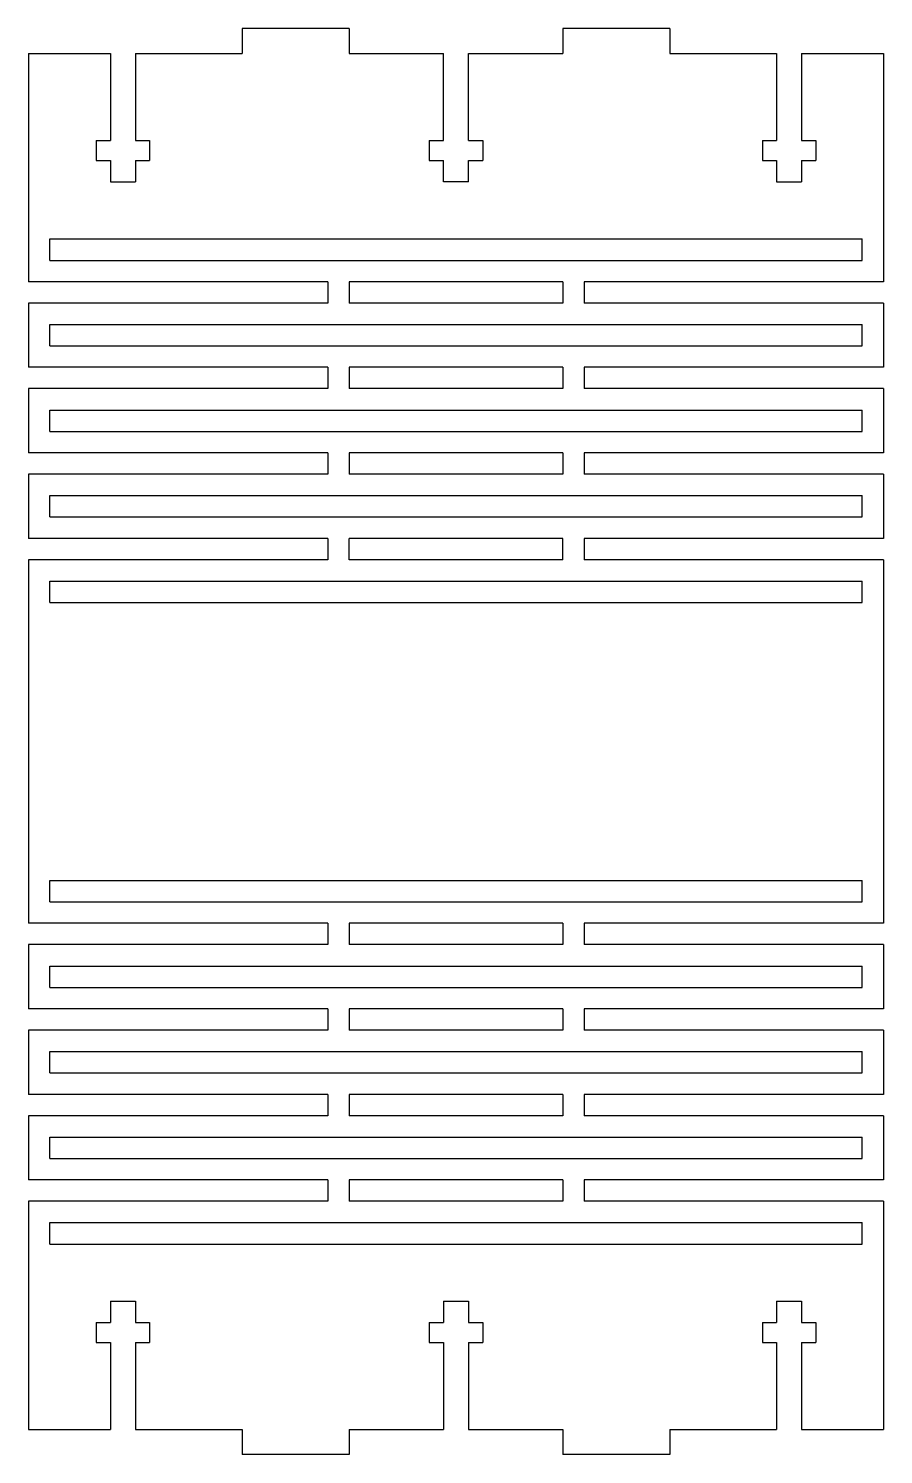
# Model space of a CAD drawing. Extents: x -2 to 2, y -3.33 to 3.33.
import ezdxf

# ---------------------------------------------------------------- set-up
doc = ezdxf.new("R2010")
doc.units = 0
doc.header["$MEASUREMENT"] = 0
doc.layers.add('MODELSKETCH_VISIBLE', color=7, linetype='CONTINUOUS')

msp = doc.modelspace()

# ---------------------------------------------------------------- linework, layer by layer
at = {"layer": 'MODELSKETCH_VISIBLE'}
for p, q in [((-0.5, 3.334), (-1, 3.334)), ((-1, 3.334), (-1, 3.217)), ((-0.5, 3.334), (-0.5, 3.217)), ((1, 3.334), (0.5, 3.334)), ((0.5, 3.334), (0.5, 3.217)), ((1, 3.334), (1, 3.217)), ((-2, 3.217), (-1.617, 3.217)), ((-2, 3.217), (-2, 2.15)), ((-1.617, 3.217), (-1.617, 2.811)), ((-1.5, 3.217), (-1, 3.217)), ((-1.5, 3.217), (-1.5, 2.811)), ((-0.5, 3.217), (-0.0585, 3.217)), ((-0.0585, 2.811), (-0.0585, 3.217)), ((0.0585, 3.217), (0.5, 3.217)), ((0.0585, 2.811), (0.0585, 3.217)), ((1, 3.217), (1.5, 3.217)), ((1.5, 3.217), (1.5, 2.811)), ((1.617, 3.217), (2, 3.217)), ((1.617, 3.217), (1.617, 2.811)), ((2, 3.217), (2, 2.15)), ((-1.6835, 2.811), (-1.6835, 2.717)), ((-1.6835, 2.811), (-1.617, 2.811)), ((-1.5, 2.811), (-1.4335, 2.811)), ((-1.4335, 2.811), (-1.4335, 2.717)), ((-0.125, 2.811), (-0.125, 2.717)), ((-0.125, 2.811), (-0.0585, 2.811)), ((0.0585, 2.811), (0.125, 2.811)), ((0.125, 2.811), (0.125, 2.717)), ((1.4335, 2.811), (1.4335, 2.717)), ((1.4335, 2.811), (1.5, 2.811)), ((1.617, 2.811), (1.6835, 2.811)), ((1.6835, 2.811), (1.6835, 2.717)), ((-1.6835, 2.717), (-1.617, 2.717)), ((-1.617, 2.717), (-1.617, 2.617)), ((-1.5, 2.717), (-1.4335, 2.717)), ((-1.5, 2.717), (-1.5, 2.617)), ((-0.125, 2.717), (-0.0585, 2.717)), ((-0.0585, 2.617), (-0.0585, 2.717)), ((0.0585, 2.717), (0.125, 2.717)), ((0.0585, 2.617), (0.0585, 2.717)), ((1.4335, 2.717), (1.5, 2.717)), ((1.5, 2.717), (1.5, 2.617)), ((1.617, 2.717), (1.6835, 2.717)), ((1.617, 2.717), (1.617, 2.617)), ((-1.617, 2.617), (-1.5, 2.617)), ((0.0585, 2.617), (-0.0585, 2.617)), ((1.5, 2.617), (1.617, 2.617)), ((-1.9, 2.25), (-1.9, 2.35)), ((-1.9, 2.35), (1.9, 2.35)), ((1.9, 2.25), (1.9, 2.35)), ((-1.9, 2.25), (1.9, 2.25)), ((-0.6, 2.15), (-2, 2.15)), ((-0.6, 2.15), (-0.6, 2.05)), ((0.5, 2.15), (-0.5, 2.15)), ((-0.5, 2.15), (-0.5, 2.05)), ((0.5, 2.15), (0.5, 2.05)), ((0.6, 2.15), (0.6, 2.05)), ((2, 2.15), (0.6, 2.15)), ((-0.6, 2.05), (-2, 2.05)), ((-2, 2.05), (-2, 1.75)), ((0.5, 2.05), (-0.5, 2.05)), ((2, 2.05), (0.6, 2.05)), ((2, 2.05), (2, 1.75)), ((-1.9, 1.85), (-1.9, 1.95)), ((-1.9, 1.95), (1.9, 1.95)), ((1.9, 1.85), (1.9, 1.95)), ((-1.9, 1.85), (1.9, 1.85)), ((-0.6, 1.75), (-2, 1.75)), ((-0.6, 1.75), (-0.6, 1.65)), ((0.5, 1.75), (-0.5, 1.75)), ((-0.5, 1.75), (-0.5, 1.65)), ((0.5, 1.75), (0.5, 1.65)), ((0.6, 1.75), (0.6, 1.65)), ((2, 1.75), (0.6, 1.75)), ((-0.6, 1.65), (-2, 1.65)), ((-2, 1.65), (-2, 1.35)), ((0.5, 1.65), (-0.5, 1.65)), ((2, 1.65), (0.6, 1.65)), ((2, 1.65), (2, 1.35)), ((-1.9, 1.45), (-1.9, 1.55)), ((-1.9, 1.55), (1.9, 1.55)), ((1.9, 1.45), (1.9, 1.55)), ((-1.9, 1.45), (1.9, 1.45)), ((-0.6, 1.35), (-2, 1.35)), ((-0.6, 1.35), (-0.6, 1.25)), ((0.5, 1.35), (-0.5, 1.35)), ((-0.5, 1.35), (-0.5, 1.25)), ((0.5, 1.35), (0.5, 1.25)), ((0.6, 1.35), (0.6, 1.25)), ((2, 1.35), (0.6, 1.35)), ((-0.6, 1.25), (-2, 1.25)), ((-2, 1.25), (-2, 0.95)), ((0.5, 1.25), (-0.5, 1.25)), ((2, 1.25), (0.6, 1.25)), ((2, 1.25), (2, 0.95)), ((-1.9, 1.05), (-1.9, 1.15)), ((-1.9, 1.15), (1.9, 1.15)), ((1.9, 1.05), (1.9, 1.15)), ((-1.9, 1.05), (1.9, 1.05)), ((-0.6, 0.95), (-2, 0.95)), ((-0.6, 0.95), (-0.6, 0.85)), ((-0.5, 0.85), (-0.5, 0.95)), ((0.5, 0.95), (-0.5, 0.95)), ((0.5, 0.85), (0.5, 0.95)), ((0.6, 0.95), (0.6, 0.85)), ((2, 0.95), (0.6, 0.95)), ((-0.6, 0.85), (-2, 0.85)), ((-2, 0.85), (-2, -0.85)), ((0.5, 0.85), (-0.5, 0.85)), ((2, 0.85), (0.6, 0.85)), ((2, 0.85), (2, -0.85)), ((-1.9, 0.65), (-1.9, 0.75)), ((-1.9, 0.75), (1.9, 0.75)), ((1.9, 0.65), (1.9, 0.75)), ((-1.9, 0.65), (1.9, 0.65)), ((-1.9, -0.75), (-1.9, -0.65)), ((-1.9, -0.65), (1.9, -0.65)), ((1.9, -0.75), (1.9, -0.65)), ((-1.9, -0.75), (1.9, -0.75)), ((-0.6, -0.85), (-2, -0.85)), ((-0.6, -0.85), (-0.6, -0.95)), ((0.5, -0.85), (-0.5, -0.85)), ((-0.5, -0.85), (-0.5, -0.95)), ((0.5, -0.85), (0.5, -0.95)), ((0.6, -0.85), (0.6, -0.95)), ((2, -0.85), (0.6, -0.85)), ((-0.6, -0.95), (-2, -0.95)), ((-2, -0.95), (-2, -1.25)), ((0.5, -0.95), (-0.5, -0.95)), ((2, -0.95), (0.6, -0.95)), ((2, -0.95), (2, -1.25)), ((-1.9, -1.15), (-1.9, -1.05)), ((-1.9, -1.05), (1.9, -1.05)), ((1.9, -1.15), (1.9, -1.05)), ((-1.9, -1.15), (1.9, -1.15)), ((-0.6, -1.25), (-2, -1.25)), ((-0.6, -1.25), (-0.6, -1.35)), ((0.5, -1.25), (-0.5, -1.25)), ((-0.5, -1.25), (-0.5, -1.35)), ((0.5, -1.25), (0.5, -1.35)), ((0.6, -1.25), (0.6, -1.35)), ((2, -1.25), (0.6, -1.25)), ((-0.6, -1.35), (-2, -1.35)), ((-2, -1.35), (-2, -1.65)), ((0.5, -1.35), (-0.5, -1.35)), ((2, -1.35), (0.6, -1.35)), ((2, -1.35), (2, -1.65)), ((-1.9, -1.55), (-1.9, -1.45)), ((-1.9, -1.45), (1.9, -1.45)), ((1.9, -1.55), (1.9, -1.45)), ((-1.9, -1.55), (1.9, -1.55)), ((-0.6, -1.65), (-2, -1.65)), ((-0.6, -1.65), (-0.6, -1.75)), ((0.5, -1.65), (-0.5, -1.65)), ((-0.5, -1.65), (-0.5, -1.75)), ((0.5, -1.65), (0.5, -1.75)), ((0.6, -1.65), (0.6, -1.75)), ((2, -1.65), (0.6, -1.65)), ((-0.6, -1.75), (-2, -1.75)), ((-2, -1.75), (-2, -2.05)), ((0.5, -1.75), (-0.5, -1.75)), ((2, -1.75), (0.6, -1.75)), ((2, -1.75), (2, -2.05)), ((-1.9, -1.95), (-1.9, -1.85)), ((-1.9, -1.85), (1.9, -1.85)), ((1.9, -1.95), (1.9, -1.85)), ((-1.9, -1.95), (1.9, -1.95)), ((-0.6, -2.05), (-2, -2.05)), ((-0.6, -2.05), (-0.6, -2.15)), ((0.5, -2.05), (-0.5, -2.05)), ((-0.5, -2.05), (-0.5, -2.15)), ((0.5, -2.05), (0.5, -2.15)), ((0.6, -2.05), (0.6, -2.15)), ((2, -2.05), (0.6, -2.05)), ((-0.6, -2.15), (-2, -2.15)), ((-2, -2.15), (-2, -3.217)), ((0.5, -2.15), (-0.5, -2.15)), ((2, -2.15), (0.6, -2.15)), ((2, -2.15), (2, -3.217)), ((-1.9, -2.35), (-1.9, -2.25)), ((-1.9, -2.25), (1.9, -2.25)), ((1.9, -2.35), (1.9, -2.25)), ((-1.9, -2.35), (1.9, -2.35)), ((-1.617, -2.617), (-1.617, -2.717)), ((-1.617, -2.617), (-1.5, -2.617)), ((-1.5, -2.617), (-1.5, -2.717)), ((-0.0585, -2.617), (-0.0585, -2.717)), ((-0.0585, -2.617), (0.0585, -2.617)), ((0.0585, -2.617), (0.0585, -2.717)), ((1.5, -2.617), (1.5, -2.717)), ((1.5, -2.617), (1.617, -2.617)), ((1.617, -2.617), (1.617, -2.717)), ((-1.6835, -2.717), (-1.6835, -2.811)), ((-1.6835, -2.717), (-1.617, -2.717)), ((-1.5, -2.717), (-1.4335, -2.717)), ((-1.4335, -2.717), (-1.4335, -2.811)), ((-0.125, -2.717), (-0.125, -2.811)), ((-0.125, -2.717), (-0.0585, -2.717)), ((0.0585, -2.717), (0.125, -2.717)), ((0.125, -2.717), (0.125, -2.811)), ((1.4335, -2.717), (1.4335, -2.811)), ((1.4335, -2.717), (1.5, -2.717)), ((1.617, -2.717), (1.6835, -2.717)), ((1.6835, -2.717), (1.6835, -2.811)), ((-1.6835, -2.811), (-1.617, -2.811)), ((-1.617, -2.811), (-1.617, -3.217)), ((-1.5, -2.811), (-1.4335, -2.811)), ((-1.5, -2.811), (-1.5, -3.217)), ((-0.125, -2.811), (-0.0585, -2.811)), ((-0.0585, -2.811), (-0.0585, -3.217)), ((0.0585, -2.811), (0.125, -2.811)), ((0.0585, -2.811), (0.0585, -3.217)), ((1.4335, -2.811), (1.5, -2.811)), ((1.5, -2.811), (1.5, -3.217)), ((1.617, -2.811), (1.6835, -2.811)), ((1.617, -2.811), (1.617, -3.217)), ((-2, -3.217), (-1.617, -3.217)), ((-1.5, -3.217), (-1, -3.217)), ((-1, -3.217), (-1, -3.334)), ((-0.5, -3.217), (-0.5, -3.334)), ((-0.5, -3.217), (-0.0585, -3.217)), ((0.0585, -3.217), (0.5, -3.217)), ((0.5, -3.217), (0.5, -3.334)), ((1, -3.217), (1, -3.334)), ((1, -3.217), (1.5, -3.217)), ((1.617, -3.217), (2, -3.217)), ((-0.5, -3.334), (-1, -3.334)), ((1, -3.334), (0.5, -3.334))]:
    msp.add_line(p, q, dxfattribs=at)

doc.saveas('drawing.dxf')
